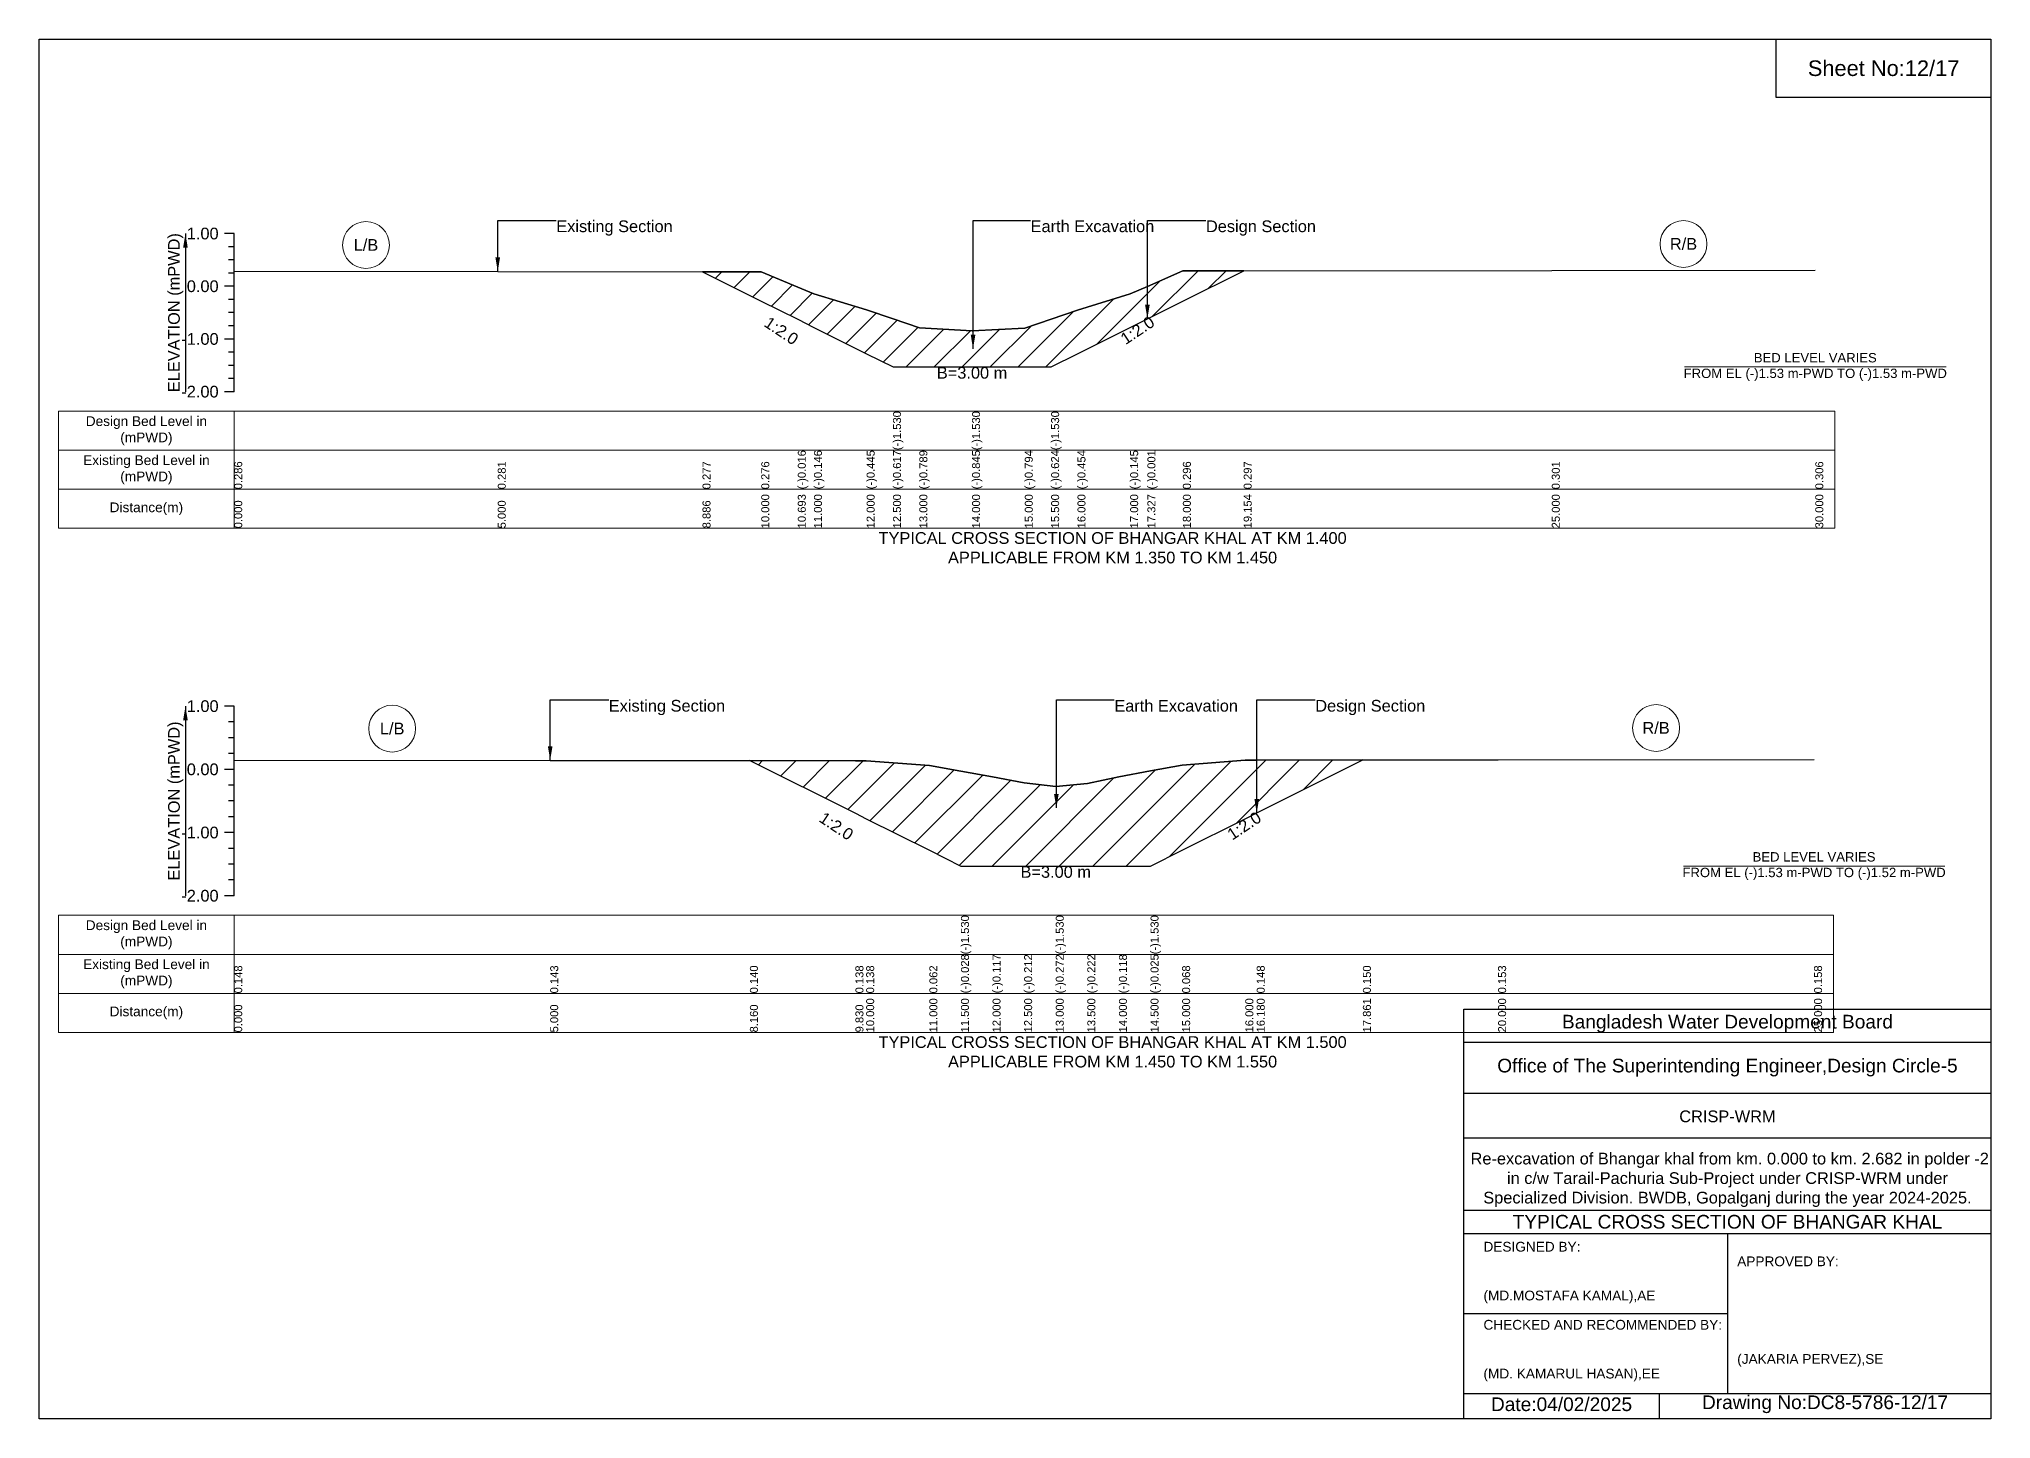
# Model space of a CAD drawing. Header units: inches. Extents: x 91000 to 288000, y -13659 to 0.
# Drawn here: x 210000 to 218000, y -5656 to 0 of the extents above; entities that cross this region are included whole.
import ezdxf

# ---------------------------------------------------------------- set-up
doc = ezdxf.new("R2010")
doc.units = ezdxf.units.IN
doc.header["$LTSCALE"] = 7
doc.header["$MEASUREMENT"] = 0
for name, color, linetype, lineweight in [('Cross section Data Border', 7, 'Continuous', 9), ('Cross Section Labels', 7, 'Continuous', 9), ('Existing_Bed_Level for Xsection', 7, 'Continuous', 25)]:
    doc.layers.add(name, color=color, linetype=linetype, lineweight=lineweight)
doc.styles.get("Standard").update_dxf_attribs({"font": 'arial.ttf'})
doc.dimstyles.get("Standard").update_dxf_attribs({"dimtxt": 0.18, "dimasz": 0.18, "dimexe": 0.18, "dimexo": 0.0625, "dimgap": 0.09, "dimtad": 0, "dimtih": 1, "dimtoh": 1, "dimdec": 4, "dimzin": 0, "dimdsep": 46, "dimtxsty": 'Standard', "dimcen": 0.09, "dimadec": 0, "dimazin": 0, "dimtfac": 1, "dimtdec": 4, "dimtofl": 0, "dimtmove": 0, "dimatfit": 3, "dimfxl": 1, "dimtolj": 1, "dimtzin": 0, "dimarcsym": 0})

msp = doc.modelspace()

# ---------------------------------------------------------------- hatches: boundary and pattern name
at = {"layer": 'Existing_Bed_Level for Xsection'}
h = msp.add_hatch(dxfattribs=at)
h.set_pattern_fill('ANSI31', color=256, scale=648, style=0)
h.paths.add_polyline_path([(212719.3, -953.6), (212960, -1074), (213109.7, -1148.8), (213176, -1182), (213392, -1290), (213500, -1344), (213608, -1344), (213824, -1344), (214040, -1344), (214148, -1344), (214256, -1290), (214472, -1182), (214542.6, -1146.7), (214688, -1074), (214937.2, -949.4), (214688, -949.5), (214542.6, -1013.7), (214472, -1044.8), (214256, -1111.5), (214148, -1148.3), (214040, -1185), (213824, -1196), (213608, -1183.9), (213500, -1146.8), (213392, -1109.6), (213176, -1045), (213109.7, -1017), (212960, -953.9)])
h = msp.add_hatch(dxfattribs=at)
h.set_pattern_fill('ANSI31', color=256, scale=777, style=0)
h.paths.add_polyline_path([(212913.5, -2957.3), (213346, -3173.6), (213390, -3195.6), (213649, -3325.1), (213778.5, -3389.8), (213908, -3389.8), (214037.5, -3389.8), (214167, -3389.8), (214296.5, -3389.8), (214426, -3389.8), (214555.5, -3389.8), (214685, -3325.1), (214944, -3195.6), (214990.7, -3172.2), (215425.9, -2954.6), (214990.7, -2955.2), (214944, -2955.2), (214685, -2975.9), (214555.5, -3000), (214426, -3024.1), (214296.5, -3051.1), (214167, -3064), (214037.5, -3048.5), (213908, -3023.9), (213778.5, -3000.7), (213649, -2977.5), (213390, -2957.8), (213346, -2957.8)])

# ---------------------------------------------------------------- linework, layer by layer
for points in [[(210000, 0), (218000, 0), (218000, -5656), (210000, -5656)], [(217120, 0), (218000, 0), (218000, -240), (217120, -240)]]:
    msp.add_lwpolyline(points, close=True)
for points in [[(215840, -5656), (215840, -3976), (218000, -3976)], [(215840, -4112), (218000, -4112)], [(215840, -4320), (218000, -4320)], [(215840, -4504), (218000, -4504)], [(215840, -4800), (218000, -4800)], [(215840, -4896), (218000, -4896)], [(216920, -4896), (216920, -5552)], [(215840, -5224), (216920, -5224)], [(215840, -5552), (218000, -5552)], [(216640, -5552), (216640, -5656)]]:
    msp.add_lwpolyline(points)
at = {"layer": 'Cross section Data Border'}
for points in [[(210080, -1525.5), (217360, -1525.5), (217360, -2005.5), (210080, -2005.5)], [(210080, -3591.6), (217355, -3591.6), (217355, -4071.6), (210080, -4071.6)]]:
    msp.add_lwpolyline(points, close=True, dxfattribs=at)
for points in [[(210800, -1525.5), (210800, -2005.5)], [(210080, -1685.5), (217360, -1685.5)], [(210080, -1845.5), (217360, -1845.5)], [(210800, -3591.6), (210800, -4071.6)], [(210080, -3751.6), (217355, -3751.6)], [(210080, -3911.6), (217355, -3911.6)]]:
    msp.add_lwpolyline(points, dxfattribs=at)
at = {"layer": 'Cross Section Labels'}
for points in [[(216744.2, -1344), (217815.8, -1344)], [(216739.2, -3389.8), (217810.8, -3389.8)]]:
    msp.add_lwpolyline(points, dxfattribs=at)
for centre in [(211340, -844.2), (216740, -839.9), (211447.5, -2826.4), (216627.5, -2823.8)]:
    msp.add_circle(centre, 96, dxfattribs=at)
at = {"layer": 'Existing_Bed_Level for Xsection'}
for points in [[(210800, -797.5), (210760, -797.5)], [(210800, -1445.5), (210800, -1229.5), (210800, -1013.5), (210800, -797.5)], [(210800, -851.5), (210776, -851.5)], [(210800, -905.5), (210776, -905.5)], [(210800, -959.5), (210776, -959.5)], [(210800, -951.7), (211880, -952.8), (212719.3, -953.6), (212960, -953.9), (213109.7, -1017), (213176, -1045), (213392, -1109.6), (213500, -1146.8), (213500, -1146.8), (213608, -1183.9), (213824, -1196), (213824, -1196), (214040, -1185), (214148, -1148.3), (214148, -1148.3), (214256, -1111.5), (214472, -1044.8), (214542.6, -1013.7), (214688, -949.5), (214937.2, -949.4), (216200, -948.5), (217280, -947.4)], [(210800, -1013.5), (210760, -1013.5)], [(210800, -1067.5), (210776, -1067.5)], [(210800, -1121.5), (210776, -1121.5)], [(210800, -1175.5), (210776, -1175.5)], [(210800, -1229.5), (210760, -1229.5)], [(210800, -1283.5), (210776, -1283.5)], [(210800, -1337.5), (210776, -1337.5)], [(210800, -1391.5), (210776, -1391.5)], [(210800, -1445.5), (210760, -1445.5)], [(210800, -2734.6), (210760, -2734.6)], [(210800, -2799.3), (210776, -2799.3)], [(210800, -3511.6), (210800, -3252.6), (210800, -2993.6), (210800, -2734.6)], [(210800, -2864.1), (210776, -2864.1)], [(210800, -2928.8), (210776, -2928.8)], [(210800, -2955.2), (212095, -2956.5), (212913.5, -2957.3), (213346, -2957.8), (213390, -2957.8), (213649, -2977.5), (213778.5, -3000.7), (213778.5, -3000.7), (213908, -3023.9), (214037.5, -3048.5), (214167, -3064), (214167, -3064), (214296.5, -3051.1), (214426, -3024.1), (214555.5, -3000), (214555.5, -3000), (214685, -2975.9), (214944, -2955.2), (214990.7, -2955.2), (215425.9, -2954.6), (215980, -2953.9), (217275, -2952.6)], [(210800, -2993.6), (210760, -2993.6)], [(210800, -3058.3), (210776, -3058.3)], [(210800, -3123.1), (210776, -3123.1)], [(210800, -3187.8), (210776, -3187.8)], [(210800, -3252.6), (210760, -3252.6)], [(210800, -3317.3), (210776, -3317.3)], [(210800, -3382.1), (210776, -3382.1)], [(210800, -3511.6), (210760, -3511.6)], [(210800, -3446.8), (210776, -3446.8)]]:
    msp.add_lwpolyline(points, dxfattribs=at)
for points in [[(212719.3, -953.6), (212960, -1074), (213109.7, -1148.8), (213176, -1182), (213392, -1290), (213500, -1344), (213500, -1344), (213608, -1344), (213824, -1344), (213824, -1344), (214040, -1344), (214148, -1344), (214148, -1344), (214256, -1290), (214472, -1182), (214542.6, -1146.7), (214688, -1074), (214937.2, -949.4), (214688, -949.5), (214542.6, -1013.7), (214472, -1044.8), (214256, -1111.5), (214148, -1148.3), (214148, -1148.3), (214040, -1185), (213824, -1196), (213824, -1196), (213608, -1183.9), (213500, -1146.8), (213500, -1146.8), (213392, -1109.6), (213176, -1045), (213109.7, -1017), (212960, -953.9)], [(212913.5, -2957.3), (212913.5, -2957.3), (213346, -3173.6), (213390, -3195.6), (213649, -3325.1), (213778.5, -3389.8), (213778.5, -3389.8), (213908, -3389.8), (214037.5, -3389.8), (214167, -3389.8), (214167, -3389.8), (214296.5, -3389.8), (214426, -3389.8), (214555.5, -3389.8), (214555.5, -3389.8), (214685, -3325.1), (214944, -3195.6), (214990.7, -3172.2), (215425.9, -2954.6), (215425.9, -2954.6), (215425.9, -2954.6), (214990.7, -2955.2), (214944, -2955.2), (214685, -2975.9), (214555.5, -3000), (214555.5, -3000), (214426, -3024.1), (214296.5, -3051.1), (214167, -3064), (214167, -3064), (214037.5, -3048.5), (213908, -3023.9), (213778.5, -3000.7), (213778.5, -3000.7), (213649, -2977.5), (213390, -2957.8), (213346, -2957.8), (212913.5, -2957.3)]]:
    msp.add_lwpolyline(points, close=True, dxfattribs=at)

# ---------------------------------------------------------------- texts
at = {"attachment_point": 5}
for s, insert, char_height in [('Sheet No:12/17', (217560, -120), 64), ('Bangladesh Water Development Board', (216920, -4036), 56), ('Office of The Superintending Engineer,Design Circle-5', (216920, -4216), 56)]:
    msp.add_mtext(s, dxfattribs=dict(at, insert=insert, char_height=char_height))
for s, insert, char_height, width, attachment_point in [('CRISP-WRM', (216920, -4416), 48, 2240, 5), (' Re-excavation of Bhangar khal from km. 0.000 to km. 2.682 in polder -2 in c/w Tarail-Pachuria Sub-Project under CRISP-WRM under Specialized Division. BWDB, Gopalganj during the year 2024-2025.', (216920, -4676), 48, 2160, 5), ('TYPICAL CROSS SECTION OF BHANGAR KHAL', (216920, -4848), 56, 2240, 5), ('DESIGNED BY:^J^J^J(MD.MOSTAFA KAMAL),AE', (215920, -5056), 40, 1120, 4), ('APPROVED BY:^J^J^J^J^J^J(JAKARIA PERVEZ),SE', (216960, -5216), 40, 1120, 4), ('CHECKED AND RECOMMENDED BY:^J^J^J(MD. KAMARUL HASAN),EE', (215920, -5376), 40, 1120, 4), ('Date:04/02/2025', (216240, -5596), 56, 1120, 5), ('Drawing No:DC8-5786-12/17', (217320, -5596), 56, 1760, 5)]:
    msp.add_mtext(s, dxfattribs=dict(insert=insert, char_height=char_height, width=width, attachment_point=attachment_point))
at = {"layer": 'Cross section Data Border', "char_height": 40, "width": 640, "attachment_point": 5}
for s, insert in [('Design Bed Level in (mPWD)', (210440, -1605.5)), ('Existing Bed Level in (mPWD)', (210440, -1765.5)), ('Distance(m)', (210440, -1925.5)), ('Design Bed Level in (mPWD)', (210440, -3671.6)), ('Existing Bed Level in (mPWD)', (210440, -3831.6)), ('Distance(m)', (210440, -3991.6))]:
    msp.add_mtext(s, dxfattribs=dict(at, insert=insert))
at = {"layer": 'Cross Section Labels'}
for s, insert, char_height, attachment_point in [('Existing Section', (212120, -743.5), 48, 1), ('Earth Excavation', (214064, -743.5), 48, 1), ('Design Section', (214782.6, -743.5), 48, 1), ('L/B', (211340, -844.2), 48, 5), ('R/B', (216740, -839.9), 48, 5), ('B=3.00 m', (213824, -1344), 48, 2), ('BED LEVEL VARIES ^JFROM EL (-)1.53 m-PWD TO (-)1.53 m-PWD', (217280, -1344), 38.4, 5), ('TYPICAL CROSS SECTION OF BHANGAR KHAL AT KM 1.400^JAPPLICABLE FROM KM 1.350 TO KM 1.450', (214400, -2085.5), 48, 5), ('Existing Section', (212335, -2708.7), 48, 1), ('Earth Excavation', (214407, -2708.7), 48, 1), ('Design Section', (215230.7, -2708.7), 48, 1), ('L/B', (211447.5, -2826.4), 48, 5), ('R/B', (216627.5, -2823.8), 48, 5), ('BED LEVEL VARIES ^JFROM EL (-)1.53 m-PWD TO (-)1.52 m-PWD', (217275, -3389.8), 38.4, 5), ('B=3.00 m', (214167, -3389.8), 48, 2), ('TYPICAL CROSS SECTION OF BHANGAR KHAL AT KM 1.500^JAPPLICABLE FROM KM 1.450 TO KM 1.550', (214400, -4151.6), 48, 5)]:
    msp.add_mtext(s, dxfattribs=dict(at, insert=insert, char_height=char_height, attachment_point=attachment_point))
at = {"layer": 'Cross Section Labels', "char_height": 48, "attachment_point": 2}
for insert, rotation in [((213055.7, -1175.8), 326.30993), ((214488.6, -1173.7), 33.69007), ((213281.3, -3206), 326.30993), ((214926, -3204.6), 33.69007)]:
    msp.add_mtext('1:2.0', dxfattribs=dict(at, insert=insert, rotation=rotation))
at = {"layer": 'Existing_Bed_Level for Xsection', "rotation": 90}
for s, insert, char_height, attachment_point in [('ELEVATION (mPWD)', (210560, -1121.5), 48, 5), ('(-)1.530', (213500, -1685.5), 32.8, 1), ('(-)1.530', (213824, -1685.5), 32.8, 1), ('(-)1.530', (214148, -1685.5), 32.8, 1), ('0.286', (210800, -1845.5), 32.8, 1), ('0.281', (211880, -1845.5), 32.8, 1), ('0.277', (212719.3, -1845.5), 32.8, 1), ('0.276', (212960, -1845.5), 32.8, 1), ('(-)0.016', (213109.7, -1845.5), 32.8, 1), ('(-)0.146', (213176, -1845.5), 32.8, 1), ('(-)0.445', (213392, -1845.5), 32.8, 1), ('(-)0.617', (213500, -1845.5), 32.8, 1), ('(-)0.789', (213608, -1845.5), 32.8, 1), ('(-)0.845', (213824, -1845.5), 32.8, 1), ('(-)0.794', (214040, -1845.5), 32.8, 1), ('(-)0.624', (214148, -1845.5), 32.8, 1), ('(-)0.454', (214256, -1845.5), 32.8, 1), ('(-)0.145', (214472, -1845.5), 32.8, 1), ('(-)0.001', (214542.6, -1845.5), 32.8, 1), ('0.296', (214688, -1845.5), 32.8, 1), ('0.297', (214937.2, -1845.5), 32.8, 1), ('0.301', (216200, -1845.5), 32.8, 1), ('0.306', (217280, -1845.5), 32.8, 1), ('0.000', (210800, -2005.5), 32.8, 1), ('5.000', (211880, -2005.5), 32.8, 1), ('8.886', (212719.3, -2005.5), 32.8, 1), ('10.000', (212960, -2005.5), 32.8, 1), ('10.693', (213109.7, -2005.5), 32.8, 1), ('11.000', (213176, -2005.5), 32.8, 1), ('12.000', (213392, -2005.5), 32.8, 1), ('12.500', (213500, -2005.5), 32.8, 1), ('13.000', (213608, -2005.5), 32.8, 1), ('14.000', (213824, -2005.5), 32.8, 1), ('15.000', (214040, -2005.5), 32.8, 1), ('15.500', (214148, -2005.5), 32.8, 1), ('16.000', (214256, -2005.5), 32.8, 1), ('17.000', (214472, -2005.5), 32.8, 1), ('17.327', (214542.6, -2005.5), 32.8, 1), ('18.000', (214688, -2005.5), 32.8, 1), ('19.154', (214937.2, -2005.5), 32.8, 1), ('25.000', (216200, -2005.5), 32.8, 1), ('30.000', (217280, -2005.5), 32.8, 1), ('ELEVATION (mPWD)', (210560, -3123.1), 48, 5), ('(-)1.530', (213778.5, -3751.6), 32.8, 1), ('(-)1.530', (214167, -3751.6), 32.8, 1), ('(-)1.530', (214555.5, -3751.6), 32.8, 1), ('(-)0.028', (213778.5, -3911.6), 32.8, 1), ('(-)0.117', (213908, -3911.6), 32.8, 1), ('(-)0.212', (214037.5, -3911.6), 32.8, 1), ('(-)0.272', (214167, -3911.6), 32.8, 1), ('(-)0.222', (214296.5, -3911.6), 32.8, 1), ('(-)0.118', (214426, -3911.6), 32.8, 1), ('(-)0.025', (214555.5, -3911.6), 32.8, 1), ('0.148', (210800, -3911.6), 32.8, 1), ('0.143', (212095, -3911.6), 32.8, 1), ('0.140', (212913.5, -3911.6), 32.8, 1), ('0.138', (213346, -3911.6), 32.8, 1), ('0.138', (213390, -3911.6), 32.8, 1), ('0.062', (213649, -3911.6), 32.8, 1), ('0.068', (214685, -3911.6), 32.8, 1), ('0.148', (214990.7, -3911.6), 32.8, 1), ('0.150', (215425.9, -3911.6), 32.8, 1), ('0.153', (215980, -3911.6), 32.8, 1), ('0.158', (217275, -3911.6), 32.8, 1), ('0.000', (210800, -4071.6), 32.8, 1), ('5.000', (212095, -4071.6), 32.8, 1), ('8.160', (212913.5, -4071.6), 32.8, 1), ('9.830', (213346, -4071.6), 32.8, 1), ('10.000', (213390, -4071.6), 32.8, 1), ('11.000', (213649, -4071.6), 32.8, 1), ('11.500', (213778.5, -4071.6), 32.8, 1), ('12.000', (213908, -4071.6), 32.8, 1), ('12.500', (214037.5, -4071.6), 32.8, 1), ('13.000', (214167, -4071.6), 32.8, 1), ('13.500', (214296.5, -4071.6), 32.8, 1), ('14.000', (214426, -4071.6), 32.8, 1), ('14.500', (214555.5, -4071.6), 32.8, 1), ('15.000', (214685, -4071.6), 32.8, 1), ('16.000', (214944, -4071.6), 32.8, 1), ('16.180', (214990.7, -4071.6), 32.8, 1), ('17.861', (215425.9, -4071.6), 32.8, 1), ('20.000', (215980, -4071.6), 32.8, 1), ('25.000', (217275, -4071.6), 32.8, 1)]:
    msp.add_mtext(s, dxfattribs=dict(at, insert=insert, char_height=char_height, attachment_point=attachment_point))
at = {"layer": 'Existing_Bed_Level for Xsection', "char_height": 48, "attachment_point": 6}
for s, insert in [('1.00', (210736, -797.5)), ('0.00', (210736, -1013.5)), ('-1.00', (210736, -1229.5)), ('-2.00', (210736, -1445.5)), ('1.00', (210736, -2734.6)), ('0.00', (210736, -2993.6)), ('-1.00', (210736, -3252.6)), ('-2.00', (210736, -3511.6))]:
    msp.add_mtext(s, dxfattribs=dict(at, insert=insert))

# ---------------------------------------------------------------- leaders
at = {"layer": 'Cross Section Labels', "annotation_type": 0, "has_hookline": 1, "hookline_direction": 0}
for points, text_width in [([(211880, -952.8), (211880, -743.5), (212119.9, -743.5)], 467.2), ([(213828, -1269.8), (213828, -743.5), (214063.9, -743.5)], 497), ([(214542.6, -1146.7), (214542.6, -743.5), (214782.5, -743.5)], 441.2), ([(212095, -2956.5), (212095, -2708.7), (212334.9, -2708.7)], 467.2), ([(214169.6, -3151.7), (214169.6, -2708.7), (214406.9, -2708.7)], 497), ([(214990.7, -3172.2), (214990.7, -2708.7), (215230.6, -2708.7)], 441.2)]:
    msp.add_leader(points, dimstyle='Standard', override={"dimasz": 57.6}, dxfattribs=dict(at, text_width=text_width))
at = {"layer": 'Existing_Bed_Level for Xsection'}
for points in [[(210600, -797.5), (210600, -1445.5)], [(210600, -2734.6), (210600, -3511.6)]]:
    msp.add_leader(points, dimstyle='Standard', override={"dimasz": 57.6}, dxfattribs=at)

doc.saveas('drawing.dxf')
